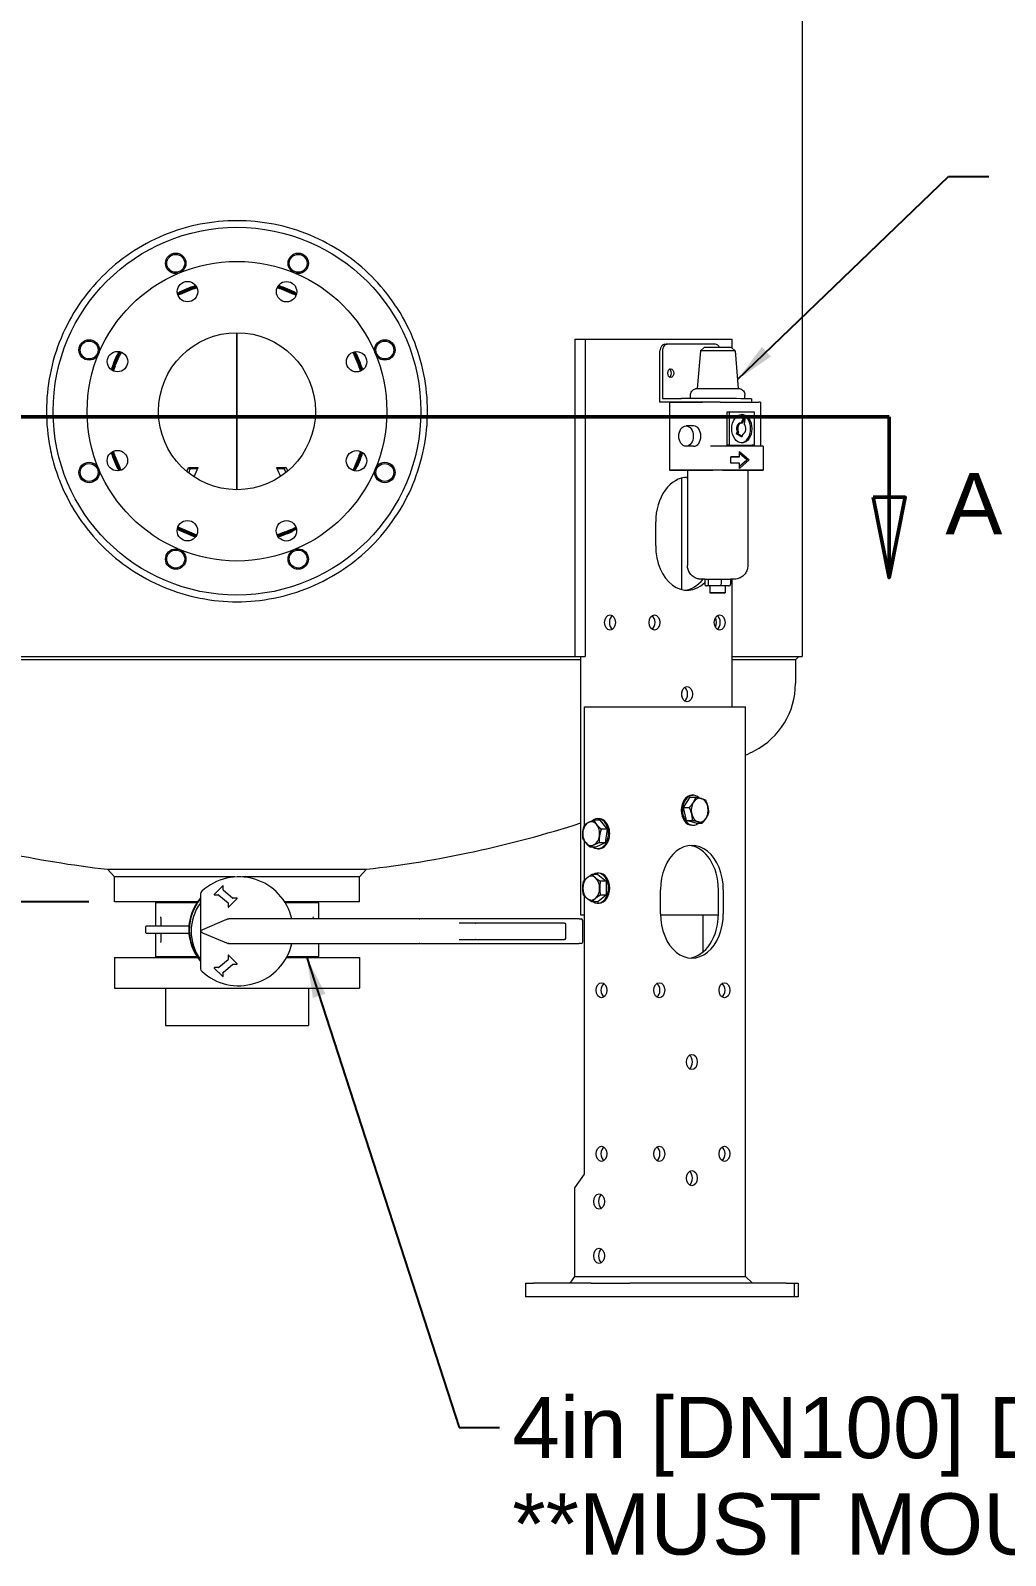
# Model space of a CAD drawing. Header units: inches. Extents: x 19 to 503, y 7 to 322.
# Drawn here: x 242.5 to 278.3, y 36.7 to 92.7 of the extents above; entities that cross this region are included whole.
import ezdxf

# ---------------------------------------------------------------- set-up
doc = ezdxf.new("R2010")
doc.units = ezdxf.units.IN
doc.header["$LTSCALE"] = 15
doc.header["$MEASUREMENT"] = 0
doc.linetypes.add('DOUBLE_DASH_CHAIN', pattern=[1.2403, 0.6614, -0.0827, 0.1654, -0.0827, 0.1654, -0.0827])
for name, color, linetype, lineweight in [('Dimension (ANSI)', 7, 'Continuous', 25), ('Section Line', 7, 'DOUBLE_DASH_CHAIN', 50), ('Symbol (ANSI)', 7, 'Continuous', 25), ('Visible (ANSI)', 7, 'Continuous', 50)]:
    doc.layers.add(name, color=color, linetype=linetype, lineweight=lineweight)
doc.styles.add('MEMCOR Medium', font='arial.ttf')
doc.dimstyles.new('Default (ANSI)', dxfattribs={"dimscale": 15, "dimtxt": 0.15, "dimasz": 0.098425, "dimexe": 0.125, "dimexo": 0.0625, "dimgap": 0.031496, "dimtad": 0, "dimtih": 1, "dimtoh": 1, "dimdec": 4, "dimrnd": 1e-08, "dimzin": 3, "dimdsep": 46, "dimlunit": 5, "dimtxsty": 'MEMCOR Medium', "dimcen": 0.09, "dimdle": 0.393701, "dimclrd": 256, "dimclre": 256, "dimclrt": 256, "dimadec": 0, "dimazin": 1, "dimtfac": 0.8, "dimtofl": 0, "dimtmove": 0, "dimatfit": 3, "dimfxl": 1, "dimfrac": 1, "dimtolj": 1, "dimtzin": 4, "dimlwd": -1, "dimlwe": -1, "dimarcsym": 0})
doc.dimstyles.new('Default (ANSI)$7', dxfattribs={"dimscale": 15, "dimtxt": 0.15, "dimasz": 0.098425, "dimexe": 0.125, "dimexo": 0.0625, "dimgap": 0.031496, "dimtad": 0, "dimtih": 1, "dimtoh": 1, "dimdec": 4, "dimrnd": 1e-08, "dimzin": 3, "dimdsep": 46, "dimlunit": 5, "dimtxsty": 'MEMCOR Medium', "dimcen": 0.09, "dimdle": 0.393701, "dimclrd": 256, "dimclre": 256, "dimclrt": 256, "dimadec": 0, "dimazin": 1, "dimtfac": 0.8, "dimtofl": 0, "dimtmove": 0, "dimatfit": 3, "dimfxl": 1, "dimfrac": 1, "dimtolj": 1, "dimtzin": 4, "dimlwd": -1, "dimlwe": -1, "dimarcsym": 0})

# ---------------------------------------------------------------- blocks, each defined once
blk = doc.blocks.new('*D27')
at = {"layer": 'Defpoints', "color": 0, "transparency": 16777216}
for p in [(215.491, 60.692), (245.565, 60.692), (229.758, 46.193)]:
    blk.add_point(p, dxfattribs=at)
at = {"layer": 'Dimension (ANSI)', "transparency": 16777216}
for p, q in [((244.627, 60.692), (213.616, 60.692)), ((215.491, 59.216), (215.491, 58.318)), ((215.491, 47.67), (215.491, 49.93)), ((228.821, 46.193), (213.616, 46.193))]:
    blk.add_line(p, q, dxfattribs=at)
for points in [[(215.245, 59.216), (215.738, 59.216), (215.491, 60.692)], [(215.245, 47.67), (215.738, 47.67), (215.491, 46.193)]]:
    blk.add_solid(points, dxfattribs=at)
at = {"layer": 'Dimension (ANSI)', "transparency": 16777216, "char_height": 2.25, "attachment_point": 5, "style": 'MEMCOR Medium'}
for s, insert in [('\\A1; 14{\\H0.8x;\\S1#2;} in', (215.491, 56.404)), ('\\A1;[368.3 mm]', (215.491, 52.209))]:
    blk.add_mtext(s, dxfattribs=dict(at, insert=insert))
blk = doc.blocks.new('2dTransSection0')
at = {"layer": 'Section Line', "linetype": 'DOUBLE_DASH_CHAIN', "ltscale": 0.476953}
blk.add_line((15.0365, 5.2329), (18.2669, 5.2329), dxfattribs=at)
at = {"layer": 'Section Line', "linetype": 'Continuous'}
for p, q in [((15.0365, 5.2329), (15.3091, 5.2329)), ((15.0365, 5.2329), (15.0365, 5.0361)), ((17.9943, 5.2329), (18.2669, 5.2329)), ((18.2669, 5.2329), (18.2669, 5.0361)), ((14.9971, 5.0361), (15.0365, 4.8392)), ((15.0758, 5.0361), (14.9971, 5.0361)), ((15.0365, 5.0361), (15.0365, 4.8392)), ((15.0365, 4.8392), (15.0758, 5.0361)), ((18.2276, 5.0361), (18.2669, 4.8392)), ((18.3063, 5.0361), (18.2276, 5.0361)), ((18.2669, 5.0361), (18.2669, 4.8392)), ((18.2669, 4.8392), (18.3063, 5.0361))]:
    blk.add_line(p, q, dxfattribs=at)
at = {"layer": 'Section Line', "linetype": 'Continuous', "flags": 128}
for points in [[(14.9971, 5.0361), (15.0365, 4.8392), (15.0758, 5.0361), (14.9971, 5.0361)], [(18.2276, 5.0361), (18.2669, 4.8392), (18.3063, 5.0361), (18.2276, 5.0361)]]:
    blk.add_lwpolyline(points, dxfattribs=at)
at = {"layer": 'Section Line'}
for points in [[(14.9971, 5.0361), (15.0365, 4.8392), (15.0758, 5.0361), (14.9971, 5.0361)], [(18.2276, 5.0361), (18.2669, 4.8392), (18.3063, 5.0361), (18.2276, 5.0361)]]:
    blk.add_solid(points, dxfattribs=at)
at = {"layer": 'Section Line', "char_height": 0.15, "attachment_point": 7, "style": 'MEMCOR Medium'}
for insert in [(14.758, 4.9451), (18.4045, 4.9451)]:
    blk.add_mtext('A', dxfattribs=dict(at, insert=insert))

msp = doc.modelspace()

# ---------------------------------------------------------------- linework, layer by layer
at = {"layer": 'Visible (ANSI)', "linetype": 'Continuous', "lineweight": 18}
for p, q in [((270.815229, 97.200384), (270.815229, 69.700384)), ((250.064767, 81.580884), (250.064767, 75.819884)), ((250.064767, 75.819884), (250.064767, 81.580884)), ((262.464037, 81.347384), (262.84037, 81.347384)), ((262.464037, 81.347384), (262.464037, 69.700384)), ((262.84037, 81.347384), (264.154577, 81.347384)), ((262.84037, 81.347384), (262.84037, 69.700384)), ((264.154577, 81.347384), (265.130385, 81.347384)), ((265.130385, 81.347384), (268.043665, 81.347384)), ((268.043665, 81.347384), (268.245761, 81.347384)), ((268.245761, 81.005576), (268.245761, 81.347384)), ((265.59133, 79.036392), (265.59211, 80.911391)), ((265.680498, 80.911391), (265.67977, 79.161392)), ((265.768887, 81.161244), (265.857275, 81.161244)), ((267.625146, 81.159774), (265.857379, 81.161244)), ((267.07805, 80.911205), (266.96286, 79.535837)), ((267.213482, 81.035717), (267.07805, 80.911205)), ((268.213482, 81.035301), (268.348811, 80.910677)), ((268.348811, 80.910677), (268.462857, 79.535213)), ((265.944883, 79.036098), (265.59133, 79.036392)), ((266.386825, 79.036392), (265.59133, 79.036392)), ((265.67977, 79.161392), (266.386877, 79.161392)), ((265.944883, 79.036245), (265.943844, 76.536245)), ((265.944883, 79.036245), (267.149904, 79.036245)), ((266.712703, 79.161359), (266.712754, 79.285925)), ((267.447485, 79.036245), (267.149904, 79.036245)), ((267.801039, 79.036098), (268.508145, 79.035509)), ((268.508145, 79.035509), (269.215252, 79.034921)), ((268.712702, 79.160318), (268.712754, 79.285093)), ((268.947537, 79.159885), (268.947485, 79.035144)), ((269.288475, 79.034817), (269.287801, 77.414741)), ((268.043741, 78.659701), (268.043241, 77.457905)), ((268.132129, 78.659701), (268.043741, 78.659701)), ((268.132129, 78.659701), (268.131629, 77.457905)), ((269.060626, 78.658929), (268.132129, 78.659701)), ((268.582865, 78.271138), (268.675264, 78.478795)), ((268.625266, 78.267109), (268.719458, 78.478795)), ((268.675264, 78.478795), (268.719458, 78.478795)), ((268.719458, 78.478795), (268.680016, 78.234983)), ((269.060126, 77.457132), (269.060626, 78.658929)), ((266.828559, 78.161245), (266.550667, 78.161476)), ((268.402102, 77.864898), (268.431501, 77.930969)), ((268.402102, 77.864898), (268.446296, 77.864898)), ((268.560882, 77.771732), (268.402102, 77.864898)), ((268.431501, 77.930969), (268.475696, 77.930969)), ((268.446296, 77.864898), (268.475696, 77.930969)), ((268.605076, 77.771732), (268.446296, 77.864898)), ((268.551933, 78.271138), (268.596127, 78.271138)), ((268.617386, 77.84783), (268.605076, 77.771732)), ((266.827935, 77.411245), (266.550044, 77.411476)), ((267.5352, 77.416052), (267.446811, 77.416052)), ((269.302967, 77.414729), (267.888753, 77.415905)), ((268.043241, 77.457905), (268.971737, 77.457132)), ((268.131629, 77.457905), (268.043241, 77.457905)), ((268.131629, 77.457905), (269.060126, 77.457132)), ((268.560882, 77.771732), (268.605076, 77.771732)), ((269.060126, 77.457132), (268.971737, 77.457132)), ((269.37619, 77.414625), (269.375824, 76.534818)), ((268.190737, 76.791262), (268.190836, 77.030431)), ((268.506586, 76.790999), (268.190737, 76.791262)), ((268.190836, 77.030431), (268.506685, 77.030168)), ((268.418297, 77.030168), (268.190836, 77.030357)), ((268.506685, 77.030168), (268.418297, 77.030168)), ((268.865555, 76.910285), (268.506508, 76.603192)), ((268.506508, 76.603192), (268.506586, 76.790999)), ((268.506539, 76.678817), (268.777166, 76.910285)), ((268.506685, 77.030168), (268.506764, 77.217976)), ((268.777166, 76.910285), (268.506732, 77.142203)), ((268.506764, 77.217976), (268.865555, 76.910285)), ((268.865555, 76.910285), (268.777166, 76.910285)), ((248.288338, 76.635105), (248.644012, 76.635105)), ((248.288338, 76.635105), (248.355056, 76.580532)), ((248.621296, 76.580532), (248.355056, 76.580532)), ((251.512251, 76.635105), (251.867926, 76.635105)), ((251.801207, 76.580532), (251.534968, 76.580532)), ((251.867926, 76.635105), (251.801207, 76.580532)), ((265.943844, 76.536245), (267.534834, 76.536245)), ((266.603833, 76.535696), (265.943844, 76.536245)), ((266.39889, 72.149245), (266.39889, 76.245523)), ((266.603833, 76.535971), (266.602378, 73.035971)), ((267.888387, 76.536098), (269.302601, 76.534922)), ((268.819387, 76.535049), (268.817932, 73.03505)), ((269.302601, 76.534774), (268.819387, 76.534774)), ((265.43444, 73.757384), (265.43444, 74.637384)), ((267.234786, 72.535655), (267.234708, 72.348155)), ((267.234786, 72.535655), (267.362105, 72.5358)), ((267.428593, 72.285531), (267.304351, 72.285634)), ((267.362105, 72.5358), (267.362027, 72.3483)), ((267.362105, 72.5358), (267.837266, 72.535655)), ((267.428593, 72.285628), (267.428489, 72.035628)), ((267.837266, 72.535655), (267.837188, 72.348155)), ((267.837266, 72.535655), (268.185107, 72.535366)), ((267.991093, 72.285394), (267.990989, 72.035394)), ((268.006675, 72.285264), (267.991093, 72.285268)), ((268.115405, 72.285387), (268.006735, 72.285264)), ((268.185107, 72.535366), (268.185029, 72.347866)), ((268.245761, 67.843384), (268.245761, 72.535168)), ((262.68658, 69.575384), (237.442955, 69.575384)), ((237.665498, 69.700384), (262.464037, 69.700384)), ((262.464037, 69.700384), (262.84037, 69.700384)), ((262.68658, 60.197384), (262.68658, 69.700384)), ((268.245761, 69.700384), (270.815229, 69.700384)), ((270.564658, 69.575384), (268.245761, 69.575384)), ((270.564658, 69.575384), (270.689658, 69.700384)), ((270.564767, 69.575493), (270.564767, 68.700384)), ((266.39889, 68.229143), (266.39889, 68.403625)), ((262.826339, 67.843384), (264.01902, 67.843384)), ((262.826339, 63.521182), (262.826339, 67.843384)), ((264.01902, 67.843384), (264.994828, 67.843384)), ((264.994828, 67.843384), (268.532775, 67.843384)), ((268.532775, 67.843384), (268.734871, 67.843384)), ((268.734871, 46.943384), (268.734871, 67.843384)), ((266.458269, 64.153907), (266.694864, 64.532397)), ((266.694864, 64.532397), (266.910301, 64.532397)), ((266.763801, 64.604565), (266.808343, 64.604565)), ((266.571749, 63.674894), (266.458269, 64.153907)), ((266.458269, 64.153907), (266.673707, 64.153907)), ((263.382012, 63.688804), (263.166575, 63.688804)), ((263.312127, 63.744565), (263.356669, 63.744565)), ((263.382012, 63.688804), (263.650451, 63.355503)), ((263.650451, 63.355503), (263.435013, 63.355503)), ((263.650451, 63.355503), (263.580566, 62.860083)), ((266.921823, 63.574372), (266.571749, 63.674894)), ((266.571749, 63.674894), (266.787186, 63.674894)), ((266.763801, 63.502203), (266.808343, 63.502203)), ((266.921823, 63.574372), (267.13726, 63.574372)), ((262.826339, 61.490528), (262.826339, 62.916055)), ((263.242242, 62.697965), (263.026805, 62.697965)), ((263.580566, 62.860083), (263.242242, 62.697965)), ((263.580566, 62.860083), (263.365128, 62.860083)), ((263.312127, 62.642203), (263.356669, 62.642203)), ((245.316338, 61.884176), (254.813197, 61.884176)), ((245.564767, 61.606193), (245.316338, 61.884176)), ((245.564767, 60.692384), (245.564767, 61.606193)), ((249.990148, 61.606193), (245.564767, 61.606193)), ((254.564767, 61.606193), (250.272206, 61.606193)), ((254.564767, 61.606193), (254.813197, 61.884176)), ((254.564767, 60.692384), (254.564767, 61.606193)), ((263.312097, 61.698566), (263.09666, 61.698566)), ((263.312097, 61.698566), (263.621471, 61.446011)), ((263.356669, 61.744565), (263.312127, 61.744565)), ((249.546555, 61.27476), (249.232558, 60.960764)), ((249.563626, 61.118462), (249.563626, 61.267689)), ((249.906147, 60.827558), (249.567214, 61.110789)), ((263.621471, 61.446011), (263.406034, 61.446011)), ((263.621471, 61.446011), (263.621501, 60.94083)), ((265.611217, 60.253384), (265.611217, 61.133384)), ((267.739609, 60.253384), (267.739609, 61.133384)), ((267.916385, 61.133384), (267.916385, 60.253384)), ((248.618942, 60.692384), (245.564767, 60.692384)), ((247.112012, 60.692384), (247.072642, 60.653014)), ((248.591859, 60.653014), (247.072642, 60.653014)), ((247.072642, 60.653014), (247.072642, 59.806557)), ((248.731177, 60.985944), (248.731177, 59.625866)), ((249.239629, 60.943693), (249.389903, 60.943693)), ((249.396316, 60.941366), (249.735249, 60.658136)), ((249.738837, 60.650462), (249.738837, 60.501235)), ((249.755908, 60.494164), (250.069905, 60.808161)), ((250.062834, 60.825232), (249.91256, 60.825232)), ((254.564767, 60.692384), (251.813728, 60.692384)), ((253.056893, 60.653014), (251.838386, 60.653014)), ((253.017523, 60.692384), (253.056893, 60.653014)), ((253.056893, 60.653014), (253.056893, 60.061172)), ((262.826339, 50.693384), (262.826339, 60.896218)), ((263.312157, 60.688203), (263.096719, 60.688203)), ((263.356669, 60.642203), (263.312127, 60.642203)), ((263.621501, 60.94083), (263.312157, 60.688203)), ((263.621501, 60.94083), (263.406064, 60.94083)), ((247.286126, 59.806557), (247.286126, 59.994415)), ((249.67662, 60.037985), (248.804974, 59.667535)), ((249.67662, 60.037985), (249.709589, 60.051997)), ((249.723679, 60.057985), (249.709589, 60.051997)), ((249.739324, 60.061172), (249.760685, 60.061172)), ((252.008174, 60.061172), (249.760685, 60.061172)), ((252.074033, 60.061172), (252.008174, 60.061172)), ((256.75604, 60.061172), (252.074033, 60.061172)), ((256.75604, 60.061172), (256.77918, 60.061172)), ((262.631177, 60.061172), (256.77918, 60.061172)), ((258.825418, 59.911172), (258.217241, 59.911172)), ((258.825418, 59.911172), (258.838273, 59.911172)), ((262.071177, 59.911172), (258.838273, 59.911172)), ((262.071177, 59.911172), (262.091177, 59.911172)), ((262.631177, 60.061172), (262.696177, 60.061172)), ((262.826339, 60.197384), (262.68658, 60.197384)), ((262.756177, 59.221172), (262.756177, 60.001172)), ((267.738928, 60.197384), (265.611898, 60.197384)), ((267.163317, 60.197384), (267.163317, 58.841763)), ((246.719817, 59.550652), (246.719817, 59.786872)), ((246.739502, 59.806557), (246.988578, 59.806557)), ((246.988578, 59.530967), (246.739502, 59.530967)), ((246.988578, 59.806557), (248.298635, 59.806557)), ((248.298635, 59.530967), (246.988578, 59.530967)), ((247.072642, 59.530967), (247.072642, 58.68451)), ((247.286126, 59.343109), (247.286126, 59.530967)), ((248.731177, 59.625866), (248.731177, 58.236399)), ((248.757264, 59.647259), (248.791177, 59.661672)), ((248.791177, 59.560672), (248.767709, 59.570646)), ((248.791177, 59.661672), (248.804974, 59.667535)), ((248.804974, 59.554808), (248.791177, 59.560672)), ((248.804974, 59.554808), (249.67662, 59.184358)), ((262.131177, 59.351172), (262.131177, 59.871172)), ((249.709589, 59.170347), (249.67662, 59.184358)), ((249.709589, 59.170347), (249.723679, 59.164358)), ((249.760685, 59.161172), (249.739324, 59.161172)), ((249.760685, 59.161172), (252.008174, 59.161172)), ((252.008174, 59.161172), (252.074033, 59.161172)), ((252.074033, 59.161172), (256.75604, 59.161172)), ((253.056893, 59.161172), (253.056893, 58.68451)), ((256.77918, 59.161172), (256.75604, 59.161172)), ((256.77918, 59.161172), (262.631177, 59.161172)), ((258.217241, 59.311172), (258.825418, 59.311172)), ((258.838273, 59.311172), (258.825418, 59.311172)), ((258.838273, 59.311172), (262.071177, 59.311172)), ((262.091177, 59.311172), (262.071177, 59.311172)), ((262.696177, 59.161172), (262.631177, 59.161172)), ((245.564767, 58.64514), (248.618942, 58.64514)), ((245.564767, 58.64514), (245.564767, 57.52014)), ((247.072642, 58.68451), (248.591859, 58.68451)), ((247.112012, 58.64514), (247.072642, 58.68451)), ((249.232558, 58.261579), (249.546555, 57.947583)), ((249.389903, 58.27865), (249.239629, 58.27865)), ((249.735249, 58.564208), (249.396316, 58.280977)), ((249.567214, 58.111554), (249.906147, 58.394785)), ((249.738837, 58.721108), (249.738837, 58.571881)), ((250.069905, 58.414182), (249.755908, 58.728179)), ((249.91256, 58.397111), (250.062834, 58.397111)), ((251.8824, 58.64514), (254.564767, 58.64514)), ((251.903548, 58.68451), (253.056893, 58.68451)), ((253.017523, 58.64514), (253.056893, 58.68451)), ((254.564767, 58.64514), (254.564767, 57.52014)), ((249.563626, 57.954654), (249.563626, 58.103881)), ((245.564767, 57.52014), (254.564767, 57.52014)), ((247.439767, 57.52014), (247.439767, 56.14514)), ((252.689767, 57.52014), (252.689767, 56.14514)), ((247.439767, 56.14514), (252.689767, 56.14514)), ((262.472785, 50.193384), (262.826339, 50.693384)), ((262.472785, 46.943384), (262.472785, 50.193384)), ((260.657284, 46.693384), (260.950177, 46.693384)), ((260.657284, 46.693384), (260.657284, 46.193384)), ((263.071497, 46.693384), (260.950177, 46.693384)), ((262.296009, 46.693384), (262.472785, 46.943384)), ((262.472785, 46.943384), (264.01902, 46.943384)), ((263.071497, 46.693384), (264.485711, 46.693384)), ((264.01902, 46.943384), (264.994828, 46.943384)), ((270.227418, 46.693384), (264.485711, 46.693384)), ((264.994828, 46.943384), (268.532775, 46.943384)), ((268.532775, 46.943384), (268.734871, 46.943384)), ((268.734871, 46.943384), (268.984871, 46.693384)), ((270.227418, 46.693384), (270.520311, 46.693384)), ((270.520311, 46.693384), (270.520311, 46.193384)), ((270.520311, 46.693384), (270.664146, 46.693384)), ((270.664146, 46.693384), (270.664146, 46.193384)), ((260.950177, 46.193384), (260.657284, 46.193384)), ((263.071497, 46.193384), (260.950177, 46.193384)), ((264.485711, 46.193384), (263.071497, 46.193384)), ((270.227418, 46.193384), (264.485711, 46.193384)), ((270.520311, 46.193384), (270.227418, 46.193384)), ((270.664146, 46.193384), (270.520311, 46.193384))]:
    msp.add_line(p, q, dxfattribs=at)
for centre, radius in [((250.064767, 78.700384), 6.75), ((250.064767, 78.700384), 5.5), ((247.816502, 84.128176), 0.375), ((247.816502, 84.128176), 0.328125), ((252.313033, 84.128176), 0.375), ((252.313033, 84.128176), 0.328125), ((248.250091, 83.090082), 0.375), ((251.885582, 83.08754), 0.375), ((244.636975, 80.948649), 0.375), ((244.636975, 80.948649), 0.328125), ((250.064767, 78.700384), 2.8805), ((255.49256, 80.948649), 0.375), ((255.49256, 80.948649), 0.328125), ((245.677612, 80.521199), 0.375), ((254.454465, 80.515061), 0.375), ((245.67507, 76.885707), 0.375), ((254.451923, 76.879569), 0.375), ((244.636975, 76.452119), 0.375), ((244.636975, 76.452119), 0.328125), ((255.49256, 76.452119), 0.375), ((255.49256, 76.452119), 0.328125), ((248.243953, 74.313229), 0.375), ((251.879444, 74.310686), 0.375), ((247.816502, 73.272592), 0.375), ((247.816502, 73.272592), 0.328125), ((252.313033, 73.272592), 0.375), ((252.313033, 73.272592), 0.328125)]:
    msp.add_circle(centre, radius, dxfattribs=at)
at = {"layer": 'Visible (ANSI)'}
for start, end in [(108.0277962, 116.8920622), (63.0277962, 71.8920622), (153.0277962, 161.8920622), (18.0277962, 26.8920622), (198.0277962, 206.8920622), (333.0277962, 341.8920622), (243.0277962, 251.8920622), (288.0277962, 296.8920622)]:
    msp.add_arc((250.064767, 78.700384), 4.8125, start, end, dxfattribs=at)
at = {"layer": 'Visible (ANSI)', "linetype": 'Continuous', "lineweight": 18}
for centre, radius, start, end in [((267.794767, 68.700384), 2.77, 297.3871389, 0), ((250.064767, 102.923822), 41.313437, 296.8665239, 297.3871389), ((250.064767, 102.923822), 41.313437, 252.5220616, 263.4000276), ((250.064767, 102.923822), 41.313437, 276.5999724, 287.7890589), ((250.131177, 59.611172), 2, 13.0028782, 132.843643), ((248.856177, 60.985944), 0.125, 132.843643, 180), ((249.553626, 61.267689), 0.01, 0, 135), ((249.573626, 61.118462), 0.01, 180, 230.1161043), ((250.064767, 59.668762), 1.7715, 138.8337711, 221.1662289), ((250.064767, 59.668762), 1.75, 139.6454105, 220.3545895), ((250.131177, 59.611172), 1.75, 143.767952, 216.232048), ((248.671177, 60.680985), 0.06, 323.767952, 0), ((249.239629, 60.953693), 0.01, 135, 270), ((249.389903, 60.933693), 0.01, 50.1161043, 90), ((249.728837, 60.650462), 0.01, 0, 50.1161043), ((249.748837, 60.501235), 0.01, 180, 315), ((249.91256, 60.835232), 0.01, 230.1161043, 270), ((250.062834, 60.815232), 0.01, 315, 90), ((249.739324, 60.021172), 0.04, 90, 113.025492), ((262.091177, 59.871172), 0.04, 0, 90), ((262.696177, 60.001172), 0.06, 0, 90), ((246.739502, 59.786872), 0.019685, 90, 180), ((246.739502, 59.550652), 0.019685, 180, 270), ((248.780732, 59.592039), 0.06, 130.9598097, 145.6823925), ((248.791177, 59.625866), 0.06, 180.2532086, 218.6432304), ((248.791177, 59.625866), 0.06, 218.6432304, 246.974508), ((262.091177, 59.351172), 0.04, 270, 0), ((250.131177, 59.611172), 2, 227.156357, 346.9971218), ((249.739324, 59.201172), 0.04, 246.974508, 270), ((262.696177, 59.221172), 0.06, 270, 0), ((248.671177, 58.541359), 0.06, 0, 36.232048), ((248.856177, 58.236399), 0.125, 180, 227.156357), ((249.239629, 58.26865), 0.01, 90, 225), ((249.389903, 58.28865), 0.01, 270, 309.8838957), ((249.728837, 58.571881), 0.01, 309.8838957, 0), ((249.748837, 58.721108), 0.01, 45, 180), ((249.91256, 58.387111), 0.01, 90, 129.8838957), ((250.062834, 58.407111), 0.01, 270, 45), ((249.553626, 57.954654), 0.01, 225, 0), ((249.573626, 58.103881), 0.01, 129.8838957, 180)]:
    msp.add_arc(centre, radius, start, end, dxfattribs=at)
for centre, major_axis, ratio, start_param, end_param in [((265.768887, 80.911244), (0, 0.25), 0.707106781, 0, 1.570208091), ((265.857275, 80.911244), (0, 0.25), 0.707106781, 6.282597072, 7.853393399), ((267.71343, 80.910941), (-0.635381, 0.000264), 0.000415945, 3.141627315, 6.283150644), ((267.713482, 81.035509), (0.5, -0.000208), 0.000415945, 0.000452049, 3.141140604), ((267.625042, 80.909774), (0, 0.25), 0.707106781, 5.240218139, 6.282597072), ((265.904666, 80.097384), (0, 0.155), 0.707106781, 5.80928953, 5.907412504), ((265.901131, 80.098634), (0, 0.15625), 0.707106781, 3.5531095, 5.871668461), ((267.447485, 79.035509), (1.5, -0.000624), 0.000415945, 1.770509356, 2.356195176), ((267.447537, 79.160509), (1.5, -0.000624), 0.000415945, 0.000000001, 2.356194578), ((267.624262, 79.036098), (-0.25, 0.000104), 0.000415945, 3.926990307, 5.497786634), ((269.038475, 79.034921), (0.25, -0.000104), 0.000415945, 0.000000165, 0.785398374), ((268.551933, 78.058417), (0, -0.520383), 0.707106781, 0.060088092, 3.081504561), ((266.828247, 77.786245), (0.000312, 0.375), 0.707106659, 3.141592654, 6.283185307), ((268.551933, 78.058417), (0, 0.212722), 0.707106781, 0, 2.213209837), ((268.596127, 78.058417), (0, 0.212722), 0.707106781, 6.088235485, 8.496395144), ((268.596127, 78.058417), (0, -0.212722), 0.707106781, 0.141808183, 2.549967842), ((267.711976, 77.415905), (-0.25, 0.000104), 0.000415945, 3.926990308, 5.497786635), ((269.12619, 77.414729), (0.25, -0.000104), 0.000415945, 0.000000188, 0.785398391), ((245.763437, 78.700384), (0, 4.125), 0.707106781, 4.145412297, 4.188012142), ((245.763437, 78.700384), (0, -4.234), 0.707106781, 1.005081433, 1.046419488), ((246.119112, 78.700384), (0, -4.125), 0.707106781, 0.946955, 1.046419488), ((254.037152, 78.700384), (0, 4.125), 0.707106781, 2.095173166, 2.190690673), ((254.392827, 78.700384), (0, 4.234), 0.707106781, 2.095173166, 2.132156355), ((254.392827, 78.700384), (0, -4.125), 0.707106781, 5.236765819, 5.274690536), ((266.587025, 74.637384), (0, 1.63), 0.707106781, 6.268698129, 7.853981634), ((266.410248, 74.637384), (0, 1.63), 0.707106781, 6.114534328, 6.206422826), ((267.71161, 76.53551), (-1.107777, 0.000461), 0.000415945, 3.141592612, 6.283185265), ((267.711611, 76.536098), (0.25, -0.000104), 0.000415945, 0.785398847, 2.356195174), ((269.125824, 76.534922), (0.25, -0.000104), 0.000415945, 5.49778723, 7.068583557), ((266.587025, 73.757384), (0, -1.63), 0.707106781, 4.71238898, 6.879941743), ((266.410248, 73.757384), (0, -1.63), 0.707106781, 0.076762481, 0.723411981), ((267.304418, 72.348134), (0.06971, 0.000011), 0.896575359, 3.141083227, 4.711879554), ((267.413058, 72.348257), (0.000026, -0.0625), 0.81649644, 4.711370127, 6.282166454), ((267.709843, 72.285511), (-0.28125, 0.000117), 0.000415945, 3.141592685, 6.283185339), ((267.818509, 72.348134), (-0.000036, -0.0625), 0.298858349, 0.000509427, 1.571305753), ((268.115319, 72.347887), (-0.06971, -0.000011), 0.896575359, 1.5702869, 3.141083227), ((263.935374, 70.947384), (0, -0.28), 0.707106781, 3.604362771, 5.820415189), ((265.213823, 70.947384), (0, 0.28), 0.707106781, 3.604362771, 5.820415189), ((267.470908, 70.947384), (0, -0.28), 0.707106781, 0.909644844, 2.23194781), ((267.606673, 70.947384), (0, 0.28), 0.707106781, 3.604362771, 5.820415189), ((266.410248, 68.316384), (0, 0.28), 0.707106781, 3.604362771, 5.820415189), ((266.763801, 64.053384), (0, -0.551181), 0.707106781, 3.141592654, 6.283185307), ((266.808343, 64.053384), (0, -0.551181), 0.707106781, 2.526339864, 6.800671447), ((267.051411, 64.053384), (0, 0.4375), 0.707106781, 6.082865606, 7.130063157), ((267.051411, 64.053384), (0, 0.4375), 0.707106781, 5.035668054, 6.082865606), ((267.051411, 64.053384), (0, -0.4375), 0.707106781, 3.988470503, 5.035668054), ((267.051411, 64.053384), (0, -0.4375), 0.707106781, 5.035668054, 6.082865606), ((267.051411, 64.053384), (0, 0.4375), 0.707106781, 3.988470503, 5.035668054), ((263.069059, 63.193384), (0, -0.4375), 0.707106781, 4.515481702, 5.562679253), ((263.069059, 63.193384), (0, 0.4375), 0.707106781, 0.326691497, 1.373889048), ((263.069059, 63.193384), (0, 0.4375), 0.707106781, 5.562679253, 6.609876804), ((263.312127, 63.193384), (0, -0.551181), 0.707106781, 5.829487559, 9.951247196), ((263.069059, 63.193384), (0, 0.4375), 0.707106781, 4.515481702, 5.562679253), ((263.356669, 63.193384), (0, -0.551181), 0.707106781, 0, 3.141592654), ((267.051411, 64.053384), (0, -0.4375), 0.707106781, 6.082865606, 7.130063157), ((263.069059, 63.193384), (0, -0.4375), 0.707106781, 5.562679253, 6.609876804), ((263.069059, 63.193384), (0, -0.4375), 0.707106781, 0.326691497, 1.373889048), ((266.763801, 61.133384), (0, 1.63), 0.707106781, 4.71238898, 7.853981634), ((266.587025, 61.133384), (0, 1.63), 0.707106781, 4.71238898, 6.206422826), ((263.069059, 61.193384), (0, 0.4375), 0.707106781, 5.759669778, 6.806867329), ((263.312127, 61.193384), (0, 0.551181), 0.707106781, 2.730146839, 6.694631122), ((263.356669, 61.193384), (0, 0.551181), 0.707106781, 3.141592654, 6.283185307), ((263.069059, 61.193384), (0, -0.4375), 0.707106781, 3.665274675, 4.712472226), ((263.069059, 61.193384), (0, -0.4375), 0.707106781, 4.712472226, 5.759669778), ((263.069059, 61.193384), (0, 0.4375), 0.707106781, 4.712472226, 5.759669778), ((263.069059, 61.193384), (0, 0.4375), 0.707106781, 3.665274675, 4.712472226), ((263.069059, 61.193384), (0, -0.4375), 0.707106781, 5.759669778, 6.806867329), ((266.763801, 60.253384), (0, -1.63), 0.707106781, 4.71238898, 7.853981634), ((266.587025, 60.253384), (0, -1.63), 0.707106781, 0.076762481, 1.570796327), ((263.623041, 57.443384), (0, -0.28), 0.707106781, 3.604362771, 5.820415189), ((265.390808, 57.443384), (0, 0.28), 0.707106781, 3.604362771, 5.820415189), ((267.783242, 57.443384), (0, 0.28), 0.707106781, 3.604362771, 5.820415189), ((266.587025, 54.812384), (0, 0.28), 0.707106781, 3.604362771, 5.820415189), ((263.623041, 51.443384), (0, -0.28), 0.707106781, 3.604362771, 5.820415189), ((265.390808, 51.443384), (0, 0.28), 0.707106781, 3.604362771, 5.820415189), ((267.783242, 51.443384), (0, 0.28), 0.707106781, 3.604362771, 5.820415189), ((266.587025, 50.549384), (0, 0.28), 0.707106781, 3.604362771, 5.820415189), ((263.533446, 49.693384), (0, -0.28), 0.707106781, 3.604362771, 5.820415189), ((263.533446, 47.693384), (0, -0.28), 0.707106781, 3.604362771, 5.820415189)]:
    msp.add_ellipse(centre, major_axis=major_axis, ratio=ratio, start_param=start_param, end_param=end_param, dxfattribs=at)
for centre, major_axis, ratio in [((265.98952, 80.098634), (0, -0.15625), 0.707106781), ((268.596127, 78.058417), (0, 0.520383), 0.707106781), ((266.550356, 77.786476), (0.000312, 0.375), 0.707106659), ((267.709739, 72.035511), (-0.28125, 0.000117), 0.000415945), ((263.758597, 70.947384), (0, 0.28), 0.707106781), ((265.3906, 70.947384), (0, -0.28), 0.707106781), ((267.783449, 70.947384), (0, -0.28), 0.707106781), ((266.587025, 68.316384), (0, -0.28), 0.707106781), ((263.446264, 57.443384), (0, 0.28), 0.707106781), ((265.567584, 57.443384), (0, -0.28), 0.707106781), ((267.960018, 57.443384), (0, -0.28), 0.707106781), ((266.763801, 54.812384), (0, -0.28), 0.707106781), ((263.446264, 51.443384), (0, 0.28), 0.707106781), ((265.567584, 51.443384), (0, -0.28), 0.707106781), ((267.960018, 51.443384), (0, -0.28), 0.707106781), ((266.763801, 50.549384), (0, -0.28), 0.707106781), ((263.356669, 49.693384), (0, -0.28), 0.707106781), ((263.356669, 47.693384), (0, -0.28), 0.707106781)]:
    msp.add_ellipse(centre, major_axis=major_axis, ratio=ratio, dxfattribs=at)
for points, knots in [([(243.382926, 76.63436), (243.44793, 76.424484), (243.522771, 76.21723), (243.786132, 75.584089), (244.008382, 75.17253), (244.520631, 74.412247), (244.810676, 74.063525), (245.427758, 73.446442), (245.77641, 73.156416), (246.536732, 72.644101), (246.948402, 72.421775), (247.809029, 72.063795), (248.258734, 71.927858), (249.165219, 71.749148), (249.622011, 71.706425), (250.507523, 71.706425), (250.964316, 71.749148), (251.870801, 71.927858), (252.320506, 72.063795), (253.181133, 72.421775), (253.592803, 72.644101), (254.353125, 73.156416), (254.701777, 73.446442), (255.318859, 74.063525), (255.608904, 74.412247), (256.121153, 75.17253), (256.343403, 75.584089), (256.701296, 76.444494), (256.837224, 76.894092), (257.015965, 77.800544), (257.058726, 78.257413), (257.058726, 79.143355), (257.015965, 79.600224), (256.837224, 80.506676), (256.701296, 80.956274), (256.343403, 81.816679), (256.121153, 82.228239), (255.608904, 82.988521), (255.318859, 83.337244), (254.701777, 83.954326), (254.353125, 84.244352), (253.592803, 84.756667), (253.181133, 84.978993), (252.320506, 85.336973), (251.870801, 85.472911), (250.964316, 85.65162), (250.507523, 85.694343), (249.622011, 85.694343), (249.165219, 85.65162), (248.258734, 85.472911), (247.809029, 85.336973), (246.948402, 84.978993), (246.536732, 84.756667), (245.77641, 84.244352), (245.427758, 83.954326), (244.810676, 83.337244), (244.520631, 82.988521), (244.008382, 82.228239), (243.786132, 81.816679), (243.428239, 80.956274), (243.292311, 80.506676), (243.11357, 79.600224), (243.070809, 79.143355), (243.070809, 78.700384)], [5.158595522, 5.158595522, 5.158595522, 5.158595522, 6.750882893, 6.750882893, 10.126324339, 10.126324339, 13.501765786, 13.501765786, 16.87556654, 16.87556654, 20.249367294, 20.249367294, 23.623168048, 23.623168048, 26.996968802, 26.996968802, 30.370769556, 30.370769556, 33.74457031, 33.74457031, 37.118371064, 37.118371064, 40.492171818, 40.492171818, 43.867613264, 43.867613264, 47.243054711, 47.243054711, 50.618496157, 50.618496157, 53.993937604, 53.993937604, 57.36937905, 57.36937905, 60.744820497, 60.744820497, 64.120261943, 64.120261943, 67.495703389, 67.495703389, 70.869504144, 70.869504144, 74.243304898, 74.243304898, 77.617105652, 77.617105652, 80.990906406, 80.990906406, 84.36470716, 84.36470716, 87.738507914, 87.738507914, 91.112308668, 91.112308668, 94.486109422, 94.486109422, 97.861550868, 97.861550868, 101.236992315, 101.236992315, 104.612433761, 104.612433761, 107.987875207, 107.987875207, 107.987875207, 107.987875207]), ([(266.712754, 79.285925), (266.712766, 79.31295), (266.717275, 79.34032), (266.734435, 79.391057), (266.747147, 79.415119), (266.779105, 79.457513), (266.798752, 79.476369), (266.842437, 79.506567), (266.867018, 79.518285), (266.905098, 79.529436), (266.918048, 79.53214), (266.936773, 79.534535), (266.942678, 79.535074), (266.949561, 79.535478), (266.950961, 79.535547), (266.953009, 79.535634), (266.953749, 79.535662), (266.955369, 79.535716), (266.956162, 79.535738), (266.957498, 79.53577), (266.958028, 79.53578), (266.959228, 79.535802), (266.959728, 79.535808), (266.961218, 79.535826), (266.961836, 79.53583), (266.964506, 79.535847), (266.96664, 79.535854), (266.978794, 79.535884), (266.995174, 79.535902), (267.049881, 79.535935), (267.094431, 79.535946), (267.201323, 79.535953), (267.264361, 79.535948), (267.40189, 79.535924), (267.478085, 79.535905), (267.633959, 79.535854), (267.715576, 79.535822), (267.873991, 79.535749), (267.95276, 79.535707), (268.097656, 79.535619), (268.165587, 79.535572), (268.282275, 79.535478), (268.332479, 79.53543), (268.409165, 79.53534), (268.436495, 79.535297), (268.454846, 79.535248), (268.457748, 79.535238), (268.46174, 79.53522), (268.462891, 79.535216), (268.465362, 79.53519), (268.465999, 79.535188), (268.468583, 79.535133), (268.469384, 79.535114), (268.471039, 79.535063), (268.471701, 79.53504), (268.473494, 79.53497), (268.474713, 79.534916), (268.477449, 79.534771), (268.479001, 79.534675), (268.483329, 79.534365), (268.486158, 79.534116), (268.495646, 79.533115), (268.502338, 79.532136), (268.526399, 79.527611), (268.543595, 79.522431), (268.584184, 79.505303), (268.607059, 79.491032), (268.646927, 79.456327), (268.664358, 79.435402), (268.691412, 79.3897), (268.701373, 79.364357), (268.71083, 79.320947), (268.712762, 79.302969), (268.712754, 79.285093)], [0, 0, 0, 0, 0.205925556, 0.205925556, 0.408131115, 0.408131115, 0.610470098, 0.610470098, 0.812801814, 0.812801814, 0.912862249, 0.912862249, 0.957072393, 0.957072393, 0.968659729, 0.968659729, 0.975957334, 0.975957334, 0.986680701, 0.986680701, 0.998543919, 0.998543919, 1.019237073, 1.019237073, 1.071090856, 1.071090856, 1.226544909, 1.226544909, 1.696150041, 1.696150041, 2.32378897, 2.32378897, 2.931493244, 2.931493244, 3.538876358, 3.538876358, 4.146086394, 4.146086394, 4.753258384, 4.753258384, 5.360450299, 5.360450299, 5.967750932, 5.967750932, 6.575487564, 6.575487564, 6.727243121, 6.727243121, 6.8409905, 6.8409905, 6.883764404, 6.883764404, 6.897240165, 6.897240165, 6.904466805, 6.904466805, 6.915059686, 6.915059686, 6.927360961, 6.927360961, 6.949123186, 6.949123186, 7.000531049, 7.000531049, 7.135809752, 7.135809752, 7.336234677, 7.336234677, 7.53858869, 7.53858869, 7.740921234, 7.740921234, 7.877131363, 7.877131363, 7.877131363, 7.877131363]), ([(243.070809, 78.700384), (243.070809, 78.257413), (243.11357, 77.800544), (243.250152, 77.107891), (243.310357, 76.869477), (243.382926, 76.63436)], [107.987875207, 107.987875207, 107.987875207, 107.987875207, 111.363316654, 111.363316654, 113.14647073, 113.14647073, 113.14647073, 113.14647073]), ([(267.234795, 72.53555), (267.199892, 72.535583), (267.170831, 72.535616), (267.123901, 72.535681), (267.109975, 72.535701), (267.100013, 72.535759), (267.099215, 72.535754), (267.094823, 72.535816), (267.093778, 72.535832), (267.091562, 72.535877), (267.090592, 72.535899), (267.087375, 72.535982), (267.084808, 72.536064), (267.079666, 72.536272), (267.077033, 72.536398), (267.068564, 72.536873), (267.062659, 72.537308), (267.039797, 72.539402), (267.022832, 72.541836), (266.961943, 72.553788), (266.918602, 72.568592), (266.830777, 72.612597), (266.786477, 72.644556), (266.711272, 72.719763), (266.679392, 72.763912), (266.631727, 72.858821), (266.61535, 72.910764), (266.604136, 72.987338), (266.602368, 73.011687), (266.602378, 73.035971)], [5.736795474, 5.736795474, 5.736795474, 5.736795474, 6.16134572, 6.16134572, 6.655271542, 6.655271542, 6.728904753, 6.728904753, 6.745759663, 6.745759663, 6.755993419, 6.755993419, 6.776719208, 6.776719208, 6.797108597, 6.797108597, 6.842212337, 6.842212337, 6.972375706, 6.972375706, 7.31508669, 7.31508669, 7.720907034, 7.720907034, 8.125528068, 8.125528068, 8.530198019, 8.530198019, 8.715244415, 8.715244415, 8.715244415, 8.715244415]), ([(268.817932, 73.03505), (268.817909, 72.981001), (268.808891, 72.92626), (268.77457, 72.824786), (268.749146, 72.776663), (268.685231, 72.691875), (268.645936, 72.654162), (268.558566, 72.593766), (268.509404, 72.570329), (268.433209, 72.548018), (268.407308, 72.542609), (268.36841, 72.537643), (268.355357, 72.536498), (268.340578, 72.535765), (268.33848, 72.535675), (268.334187, 72.535515), (268.331967, 72.535449), (268.329044, 72.535378), (268.328095, 72.535358), (268.32563, 72.535311), (268.324482, 72.535296), (268.322747, 72.535275), (268.322118, 72.535269), (268.32018, 72.535253), (268.319301, 72.535248), (268.315644, 72.535231), (268.312812, 72.535224), (268.296937, 72.535195), (268.275811, 72.535179), (268.228764, 72.535162), (268.208214, 72.535158), (268.185063, 72.535155)], [0, 0, 0, 0, 0.411850319, 0.411850319, 0.816260835, 0.816260835, 1.22093842, 1.22093842, 1.625605758, 1.625605758, 1.82593871, 1.82593871, 1.924561968, 1.924561968, 1.940971317, 1.940971317, 1.959322017, 1.959322017, 1.969556975, 1.969556975, 1.99023167, 1.99023167, 2.010604307, 2.010604307, 2.063109016, 2.063109016, 2.220467615, 2.220467615, 2.697685755, 2.697685755, 2.978242903, 2.978242903, 2.978242903, 2.978242903]), ([(247.286126, 59.994415), (247.286126, 60.011867), (247.285221, 60.029338), (247.281822, 60.062168), (247.279348, 60.077565), (247.273709, 60.103368), (247.270608, 60.114111), (247.265315, 60.128944), (247.263037, 60.133924), (247.260967, 60.137832), (247.260497, 60.138533), (247.260503, 60.138534)], [0, 0, 0, 0, 0.1615150191, 0.1615150191, 0.3204003421, 0.3204003421, 0.4647931859, 0.4647931859, 0.5810871393, 0.5810871393, 0.6392521464, 0.6392521464, 0.6392521464, 0.6392521464]), ([(252.869026, 60.138535), (252.869029, 60.138535), (252.868678, 60.138004), (252.867248, 60.135379), (252.865843, 60.132511), (252.862292, 60.123816), (252.860039, 60.117394), (252.855181, 60.100562), (252.852609, 60.089564), (252.849511, 60.07226), (252.848646, 60.066794), (252.847871, 60.061172)], [0.2512169304, 0.2512169304, 0.2512169304, 0.2512169304, 0.3017740611, 0.3017740611, 0.384608207, 0.384608207, 0.4902357294, 0.4902357294, 0.621034518, 0.621034518, 0.6782530049, 0.6782530049, 0.6782530049, 0.6782530049]), ([(247.260508, 59.198989), (247.260505, 59.19899), (247.260857, 59.19952), (247.262287, 59.202145), (247.263692, 59.205013), (247.267243, 59.213709), (247.269496, 59.22013), (247.274354, 59.236962), (247.276926, 59.24796), (247.281565, 59.273868), (247.283503, 59.289125), (247.285641, 59.317438), (247.286126, 59.330278), (247.286126, 59.343109)], [0.2512169304, 0.2512169304, 0.2512169304, 0.2512169304, 0.3017740611, 0.3017740611, 0.384608207, 0.384608207, 0.4902357294, 0.4902357294, 0.621034518, 0.621034518, 0.7717307482, 0.7717307482, 0.8904816588, 0.8904816588, 0.8904816588, 0.8904816588]), ([(248.743498, 59.617562), (248.738477, 59.619763), (248.735803, 59.621319), (248.733243, 59.623016), (248.732469, 59.623633), (248.731439, 59.624726), (248.731179, 59.625201), (248.731178, 59.6256)], [0, 0, 0, 0, 0.0554026382, 0.0554026382, 0.091701074, 0.091701074, 0.1274278989, 0.1274278989, 0.1274278989, 0.1274278989]), ([(248.741401, 59.637349), (248.742192, 59.638036), (248.743017, 59.638715), (248.747343, 59.642084), (248.752141, 59.645008), (248.757264, 59.647259)], [0.0923027288, 0.0923027288, 0.0923027288, 0.0923027288, 0.10395135135, 0.10395135135, 0.15173708354, 0.15173708354, 0.15173708354, 0.15173708354]), ([(248.757665, 59.613379), (248.75759, 59.613392), (248.757515, 59.613406), (248.754117, 59.61402), (248.748642, 59.615307), (248.743498, 59.617562)], [-0.00064885071, -0.00064885071, -0.00064885071, -0.00064885071, 0, 0, 0.02871512002, 0.02871512002, 0.02871512002, 0.02871512002])]:
    msp.add_open_spline(points, degree=3, knots=knots, dxfattribs=at)
for points, weights in [([(266.819634, 64.343152), (266.874536, 64.430981), (266.910301, 64.532397)], [1, 1.04314139574, 1.01001874936]), ([(266.910301, 64.532397), (267.031734, 64.505462), (267.112968, 64.482135)], [1.01001874936, 1.04314139574, 1]), ([(267.112968, 64.482135), (267.194203, 64.458809), (267.260375, 64.431874)], [1, 1.04314139574, 1.01001874936]), ([(267.260375, 64.431874), (267.318412, 64.303523), (267.344745, 64.192368)], [1.01001874936, 1.04314139574, 1]), ([(266.673707, 64.153907), (266.764733, 64.255323), (266.819634, 64.343152)], [1.01001874936, 1.04314139574, 1]), ([(266.758077, 63.9144), (266.731744, 64.025556), (266.673707, 64.153907)], [1, 1.04314139574, 1.01001874936]), ([(266.787186, 63.674894), (266.78441, 63.803245), (266.758077, 63.9144)], [1.01001874936, 1.04314139574, 1]), ([(267.373854, 63.952862), (267.33809, 63.851446), (267.283188, 63.763617)], [1.01001874936, 1.04314139574, 1]), ([(267.344745, 64.192368), (267.371078, 64.081213), (267.373854, 63.952862)], [1, 1.04314139574, 1.01001874936]), ([(262.758366, 63.031266), (262.749461, 63.164013), (262.765678, 63.278975)], [1.01001874936, 1.04314139574, 1]), ([(262.765678, 63.278975), (262.781894, 63.393938), (262.828251, 63.526685)], [1, 1.04314139574, 1.01001874936]), ([(262.828251, 63.526685), (262.891274, 63.570125), (262.969782, 63.607744)], [1.01001874936, 1.04314139574, 1]), ([(262.969782, 63.607744), (263.04829, 63.645364), (263.166575, 63.688804)], [1, 1.04314139574, 1.01001874936]), ([(263.166575, 63.688804), (263.210872, 63.599496), (263.273163, 63.522153)], [1.01001874936, 1.04314139574, 1]), ([(263.273163, 63.522153), (263.335455, 63.44481), (263.435013, 63.355503)], [1, 1.04314139574, 1.01001874936]), ([(263.435013, 63.355503), (263.388657, 63.222755), (263.37244, 63.107793)], [1.01001874936, 1.04314139574, 1]), ([(266.989854, 63.624633), (266.908619, 63.647959), (266.787186, 63.674894)], [1, 1.04314139574, 1.01001874936]), ([(267.13726, 63.574372), (267.071089, 63.601307), (266.989854, 63.624633)], [1.01001874936, 1.04314139574, 1]), ([(267.283188, 63.763617), (267.228286, 63.675788), (267.13726, 63.574372)], [1, 1.04314139574, 1.01001874936]), ([(262.864954, 62.864615), (262.802663, 62.941958), (262.758366, 63.031266)], [1, 1.04314139574, 1.01001874936]), ([(263.026805, 62.697965), (262.927246, 62.787272), (262.864954, 62.864615)], [1.01001874936, 1.04314139574, 1]), ([(263.168336, 62.779024), (263.089827, 62.741404), (263.026805, 62.697965)], [1, 1.04314139574, 1.01001874936]), ([(263.365128, 62.860083), (263.246844, 62.816644), (263.168336, 62.779024)], [1.01001874936, 1.04314139574, 1]), ([(263.37244, 63.107793), (263.356223, 62.99283), (263.365128, 62.860083)], [1, 1.04314139574, 1.01001874936]), ([(262.914357, 61.572252), (262.986141, 61.630874), (263.09666, 61.698566)], [1, 1.04314139574, 1.01001874936]), ([(263.09666, 61.698566), (263.151926, 61.630894), (263.223716, 61.572288)], [1.01001874936, 1.04314139574, 1]), ([(262.7597, 61.193348), (262.759693, 61.310576), (262.787316, 61.445938)], [1, 1.04314139574, 1.01001874936]), ([(262.787345, 60.940757), (262.759707, 61.07612), (262.7597, 61.193348)], [1.01001874936, 1.04314139574, 1]), ([(262.787316, 61.445938), (262.842573, 61.51363), (262.914357, 61.572252)], [1.01001874936, 1.04314139574, 1]), ([(263.223716, 61.572288), (263.295507, 61.513683), (263.406034, 61.446011)], [1, 1.04314139574, 1.01001874936]), ([(263.406034, 61.446011), (263.378411, 61.310648), (263.378418, 61.193421)], [1.01001874936, 1.04314139574, 1]), ([(263.378418, 61.193421), (263.378425, 61.076193), (263.406064, 60.94083)], [1, 1.04314139574, 1.01001874936]), ([(262.914402, 60.81448), (262.842611, 60.873085), (262.787345, 60.940757)], [1, 1.04314139574, 1.01001874936]), ([(263.096719, 60.688203), (262.986192, 60.755874), (262.914402, 60.81448)], [1.01001874936, 1.04314139574, 1]), ([(263.223761, 60.814516), (263.151977, 60.755894), (263.096719, 60.688203)], [1, 1.04314139574, 1.01001874936]), ([(263.406064, 60.94083), (263.295544, 60.873139), (263.223761, 60.814516)], [1.01001874936, 1.04314139574, 1])]:
    msp.add_rational_spline(points, weights, degree=2, dxfattribs=at)
msp.add_open_spline([(248.731177, 59.625866), (248.731177, 59.625866), (248.731177, 59.625776), (248.731178, 59.6256)], degree=3, dxfattribs=at)

# ---------------------------------------------------------------- block references
at = {"layer": 'Section Line', "xscale": 15, "yscale": 15, "zscale": 15}
msp.add_blockref('2dTransSection0', (0, 0), dxfattribs=at)

# ---------------------------------------------------------------- texts
at = {"layer": 'Symbol (ANSI)', "insert": (260.171685, 42.519803), "char_height": 2.25000007, "width": 68.12252773, "attachment_point": 1, "line_spacing_factor": 0.944221, "style": 'MEMCOR Medium'}
msp.add_mtext('\\fArial|b0|i0;4in [DN100] DRAIN VALVE EXTENSION\\P\\fArial|b0|i0;**MUST MOUNT DIRECTLY TO DRAIN BOSS**', dxfattribs=at)

# ---------------------------------------------------------------- dimensions: what is measured, and where the dimension line sits
at = {"layer": 'Dimension (ANSI)'}
dim = msp.add_linear_dim(base=(215.491478, 60.692384), p1=(229.758283, 46.193384), p2=(245.564767, 60.692384), angle=90, text=' <> in\\X[368.3 mm]', dimstyle='Default (ANSI)', override={"dimgap": 0.031496, "dimdec": 4, "dimpost": '', "dimtol": 0, "dimlim": 0, "dimtp": 0, "dimtm": 0, "dimtdec": 2, "dimatfit": 1}, dxfattribs=at)
dim.commit()
dim.dimension.update_dxf_attribs({"geometry": '*D27', "text_midpoint": (215.491478, 54.123716), "dimtype": 160})

# ---------------------------------------------------------------- leaders
at = {"layer": 'Symbol (ANSI)', "annotation_type": 0, "has_hookline": 1, "hookline_direction": 0}
for points, text_width in [([(268.435974, 79.859442), (276.188177, 87.317442), (277.664555, 87.317442)], 19.273875), ([(252.625859, 58.64514), (258.222866, 41.394802), (259.699244, 41.394802)], 67.902117)]:
    msp.add_leader(points, dimstyle='Default (ANSI)$7', override={"dimtad": 0}, dxfattribs=dict(at, text_width=text_width))

doc.saveas('drawing.dxf')
